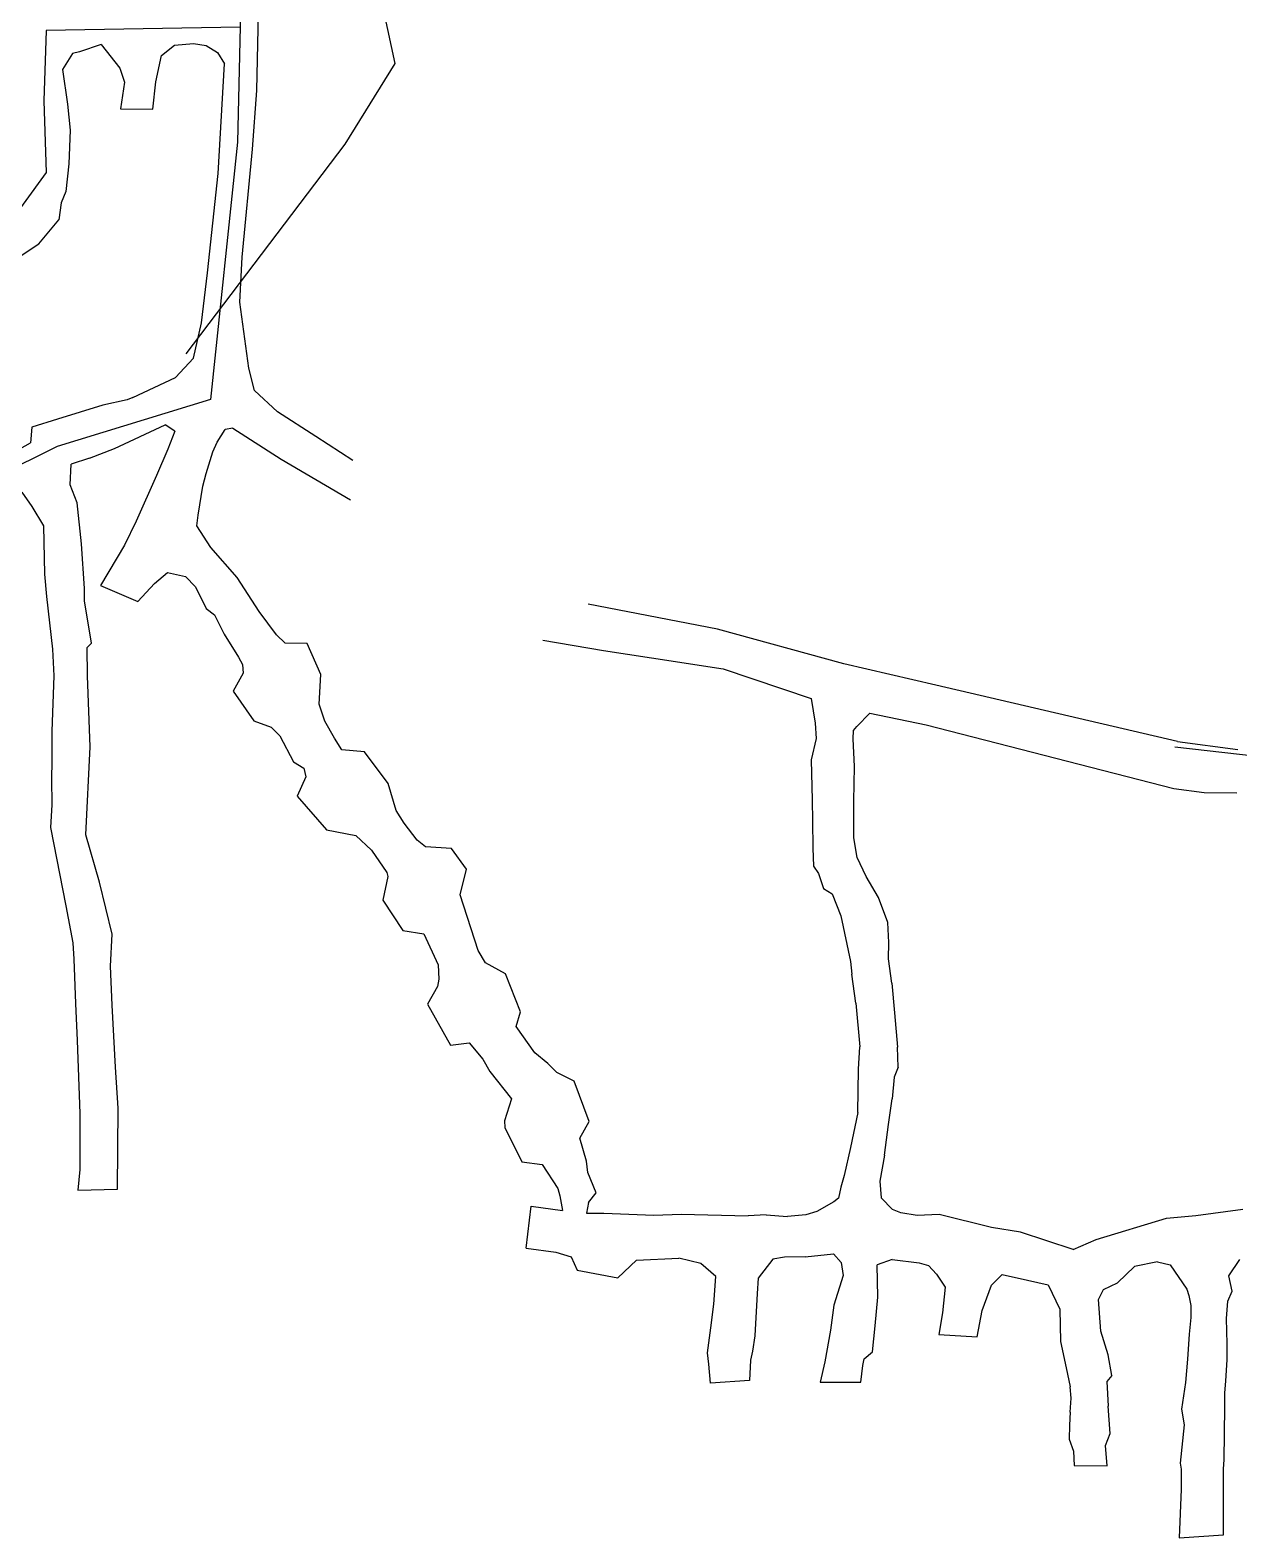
# Model space of a CAD drawing. Extents: x 539107 to 539703, y 4477622 to 4477995.
# Drawn here: x 539321.5 to 539460, y 4477629.4 to 4477802.2 of the extents above; entities that cross this region are included whole.
import ezdxf

# ---------------------------------------------------------------- set-up
doc = ezdxf.new("R2010")
doc.units = 0
doc.linetypes.add('DUZ', pattern=[500, 500])
doc.layers.add('KAT_1440', color=139, linetype='DUZ')
doc.layers.add('PERSONEL_1440', color=1, linetype='DUZ')

msp = doc.modelspace()

# ---------------------------------------------------------------- linework, layer by layer
at = {"layer": 'KAT_1440'}
for p, q in [((539347.41, 4477795.29, 1440.98), (539347.97, 4477818.78, 1440.55)), ((539326.29, 4477799.5, 1440.95), (539325.15, 4477797.7, 1441.12)), ((539327.11, 4477799.72, 1440.95), (539326.29, 4477799.5, 1440.95)), ((539329.6, 4477800.55, 1440.82), (539327.11, 4477799.72, 1440.95)), ((539329.6, 4477800.55, 1440.82), (539331.72, 4477797.84, 1440.74)), ((539335.87, 4477796.28, 1441.28), (539336.49, 4477799.3, 1441.02)), ((539336.49, 4477799.3, 1441.02), (539338.01, 4477800.47, 1440.89)), ((539338.01, 4477800.47, 1440.89), (539340.19, 4477800.65, 1441)), ((539340.19, 4477800.65, 1441), (539341.62, 4477800.42, 1441.07)), ((539341.62, 4477800.42, 1441.07), (539342.92, 4477799.64, 1440.9)), ((539342.92, 4477799.64, 1440.9), (539343.73, 4477798.33, 1440.9)), ((539325.15, 4477797.7, 1441.12), (539325.72, 4477793.7, 1441.12)), ((539331.72, 4477797.84, 1440.74), (539332.26, 4477796.23, 1441.18)), ((539342.98, 4477785.75, 1440.67), (539343.73, 4477798.33, 1440.9)), ((539332.26, 4477796.23, 1441.18), (539331.79, 4477793.18, 1441.21)), ((539335.52, 4477793.13, 1441.18), (539335.87, 4477796.28, 1441.28)), ((539346.95, 4477788.57, 1440.81), (539347.41, 4477795.29, 1440.98)), ((539325.72, 4477793.7, 1441.12), (539326.02, 4477790.72, 1441.58)), ((539331.79, 4477793.18, 1441.21), (539335.52, 4477793.13, 1441.18)), ((539326.02, 4477790.72, 1441.58), (539325.87, 4477786.87, 1441.49)), ((539345.74, 4477776.19, 1440.51), (539346.95, 4477788.57, 1440.81)), ((539325.87, 4477786.87, 1441.49), (539325.55, 4477783.71, 1441.49)), ((539341.77, 4477774.39, 1440.52), (539342.98, 4477785.75, 1440.67)), ((539325.55, 4477783.71, 1441.49), (539325.02, 4477782.41, 1441.49)), ((539325.02, 4477782.41, 1441.49), (539324.75, 4477780.46, 1441.49)), ((539322.43, 4477777.71, 1441.49), (539324.75, 4477780.46, 1441.49)), ((539320.18, 4477776.21, 1441.49), (539322.43, 4477777.71, 1441.49)), ((539345.49, 4477771.02, 1440.58), (539345.74, 4477776.19, 1440.51)), ((539341.08, 4477768.64, 1440.68), (539341.77, 4477774.39, 1440.52)), ((539346.53, 4477763.45, 1440.86), (539345.49, 4477771.02, 1440.58)), ((539340.18, 4477764.59, 1440.86), (539341.08, 4477768.64, 1440.68)), ((539338.11, 4477762.41, 1441.22), (539340.18, 4477764.59, 1440.86)), ((539347.16, 4477760.9, 1441.02), (539346.53, 4477763.45, 1440.86)), ((539333.21, 4477760.11, 1441.79), (539338.11, 4477762.41, 1441.22)), ((539332.58, 4477759.82, 1442.1), (539329.77, 4477759.21, 1441.5)), ((539333.21, 4477760.11, 1441.79), (539332.58, 4477759.82, 1442.1)), ((539349.78, 4477758.45, 1440.93), (539347.16, 4477760.9, 1441.02)), ((539329.77, 4477759.21, 1441.5), (539324.59, 4477757.62, 1442.39)), ((539354.18, 4477755.64, 1440.53), (539349.78, 4477758.45, 1440.93)), ((539321.64, 4477756.7, 1442.41), (539321.48, 4477754.92, 1442.53)), ((539324.59, 4477757.62, 1442.39), (539321.64, 4477756.7, 1442.41)), ((539331.12, 4477754.27, 1442.26), (539336.94, 4477756.96, 1441.63)), ((539338.03, 4477756.25, 1441.84), (539336.94, 4477756.96, 1441.63)), ((539338.03, 4477756.25, 1441.84), (539337.22, 4477754.2, 1441.55)), ((539342.9, 4477754.99, 1441.44), (539343.81, 4477756.44, 1441.59)), ((539344.68, 4477756.6, 1441.02), (539343.81, 4477756.44, 1441.59)), ((539344.68, 4477756.6, 1441.02), (539350.23, 4477753.03, 1440.73)), ((539313.48, 4477750.49, 1443), (539321.48, 4477754.92, 1442.53)), ((539328.24, 4477753.15, 1442.39), (539331.12, 4477754.27, 1442.26)), ((539342.38, 4477753.86, 1441.5), (539342.9, 4477754.99, 1441.44)), ((539358.43, 4477752.9, 1440.06), (539354.18, 4477755.64, 1440.53)), ((539328.24, 4477753.15, 1442.39), (539326.17, 4477752.48, 1442.65)), ((539337.22, 4477754.2, 1441.55), (539335.93, 4477751.17, 1441.53)), ((539341.61, 4477751.38, 1441.53), (539342.38, 4477753.86, 1441.5)), ((539350.23, 4477753.03, 1440.73), (539358.18, 4477748.37, 1439.82)), ((539326.04, 4477750.11, 1442.61), (539326.17, 4477752.48, 1442.65)), ((539335.93, 4477751.17, 1441.53), (539333.61, 4477745.93, 1441.49)), ((539341.25, 4477749.93, 1441.39), (539341.61, 4477751.38, 1441.53)), ((539320.5, 4477749.24, 1444.12), (539321.64, 4477747.63, 1442.61)), ((539326.83, 4477748.02, 1442.85), (539326.04, 4477750.11, 1442.61)), ((539340.72, 4477746.62, 1441.17), (539341.25, 4477749.93, 1441.39)), ((539321.64, 4477747.63, 1442.61), (539322.98, 4477745.41, 1442.62)), ((539327.32, 4477743.33, 1443.03), (539326.83, 4477748.02, 1442.85)), ((539333.61, 4477745.93, 1441.49), (539332.28, 4477743.17, 1441.49)), ((539340.57, 4477745.41, 1441.34), (539340.72, 4477746.62, 1441.17)), ((539322.98, 4477745.41, 1442.62), (539323.09, 4477739.87, 1442.83)), ((539342.15, 4477742.91, 1441.4), (539340.57, 4477745.41, 1441.34)), ((539327.68, 4477738.2, 1443.26), (539327.32, 4477743.33, 1443.03)), ((539332.28, 4477743.17, 1441.49), (539329.52, 4477738.58, 1441.49)), ((539345.19, 4477739.46, 1441.59), (539342.15, 4477742.91, 1441.4)), ((539323.09, 4477739.87, 1442.83), (539323.32, 4477737.32, 1444.62)), ((539333.8, 4477736.71, 1441.49), (539335.7, 4477738.78, 1441.24)), ((539335.7, 4477738.78, 1441.24), (539337.21, 4477740.05, 1441.46)), ((539337.21, 4477740.05, 1441.46), (539339.25, 4477739.59, 1441.38)), ((539339.25, 4477739.59, 1441.38), (539340.39, 4477738.4, 1441.35)), ((539347.7, 4477735.59, 1441.93), (539345.19, 4477739.46, 1441.59)), ((539323.32, 4477737.32, 1444.62), (539324.01, 4477731.25, 1443.11)), ((539327.69, 4477736.79, 1443.18), (539327.68, 4477738.2, 1443.26)), ((539329.52, 4477738.58, 1441.49), (539333.8, 4477736.71, 1441.49)), ((539340.39, 4477738.4, 1441.35), (539341.62, 4477735.93, 1441.74)), ((539328.5, 4477731.97, 1443.24), (539327.69, 4477736.79, 1443.18)), ((539341.62, 4477735.93, 1441.74), (539342.56, 4477735.2, 1441.72)), ((539349.68, 4477732.91, 1442.14), (539347.7, 4477735.59, 1441.93)), ((539400.21, 4477733.55, 1442.19), (539385.39, 4477736.43, 1440.59)), ((539342.56, 4477735.2, 1441.72), (539343.7, 4477732.99, 1441.8)), ((539414.69, 4477729.6, 1444.06), (539400.21, 4477733.55, 1442.19)), ((539327.97, 4477731.47, 1443.29), (539328.5, 4477731.97, 1443.24)), ((539343.7, 4477732.99, 1441.8), (539345.33, 4477730.34, 1442.19)), ((539350.69, 4477731.95, 1442.18), (539349.68, 4477732.91, 1442.14)), ((539353.18, 4477731.9, 1442.08), (539350.69, 4477731.95, 1442.18)), ((539354.76, 4477728.37, 1442.06), (539353.18, 4477731.9, 1442.08)), ((539380.19, 4477732.3, 1440.18), (539387.16, 4477731.1, 1440.85)), ((539324.01, 4477731.25, 1443.11), (539324.17, 4477728.2, 1443.35)), ((539328.02, 4477728.21, 1443.3), (539327.97, 4477731.47, 1443.29)), ((539345.33, 4477730.34, 1442.19), (539345.78, 4477729.52, 1442.04)), ((539387.16, 4477731.1, 1440.85), (539392.65, 4477730.27, 1441.36)), ((539392.65, 4477730.27, 1441.36), (539400.87, 4477729.02, 1442.39)), ((539345.85, 4477728.5, 1442.16), (539344.71, 4477726.46, 1442.13)), ((539345.78, 4477729.52, 1442.04), (539345.85, 4477728.5, 1442.16)), ((539354.59, 4477724.95, 1441.95), (539354.76, 4477728.37, 1442.06)), ((539400.87, 4477729.02, 1442.39), (539410.97, 4477725.63, 1444.08)), ((539425.25, 4477727.16, 1445.39), (539414.69, 4477729.6, 1444.06)), ((539324.17, 4477728.2, 1443.35), (539323.95, 4477721.88, 1443.25)), ((539328.32, 4477720.06, 1443.19), (539328.02, 4477728.21, 1443.3)), ((539452.93, 4477720.68, 1449.23), (539425.25, 4477727.16, 1445.39)), ((539344.71, 4477726.46, 1442.13), (539347.09, 4477723.04, 1442.29)), ((539355.21, 4477723.02, 1441.98), (539354.59, 4477724.95, 1441.95)), ((539410.97, 4477725.63, 1444.08), (539411.43, 4477722.8, 1444.25)), ((539416.17, 4477722.41, 1444.44), (539417.67, 4477723.93, 1444.57)), ((539417.67, 4477723.93, 1444.57), (539424.13, 4477722.58, 1445.39)), ((539323.95, 4477721.88, 1443.25), (539323.93, 4477718.43, 1443.14)), ((539347.09, 4477723.04, 1442.29), (539349.09, 4477722.32, 1442.27)), ((539349.09, 4477722.32, 1442.27), (539350.05, 4477721.35, 1442.12)), ((539356.32, 4477721.07, 1442.14), (539355.21, 4477723.02, 1441.98)), ((539411.43, 4477722.8, 1444.25), (539411.54, 4477721.03, 1444.25)), ((539415.78, 4477720.98, 1444.38), (539415.81, 4477721.94, 1444.44)), ((539415.81, 4477721.94, 1444.44), (539416.17, 4477722.41, 1444.44)), ((539424.13, 4477722.58, 1445.39), (539452.5, 4477715.32, 1449.32)), ((539327.83, 4477709.99, 1443.63), (539328.32, 4477720.06, 1443.19)), ((539350.05, 4477721.35, 1442.12), (539351.63, 4477718.36, 1442.17)), ((539357.18, 4477719.72, 1442.11), (539356.32, 4477721.07, 1442.14)), ((539359.78, 4477719.5, 1442.13), (539357.18, 4477719.72, 1442.11)), ((539411.54, 4477721.03, 1444.25), (539410.97, 4477718.57, 1444.25)), ((539415.93, 4477717.81, 1444.25), (539415.78, 4477720.98, 1444.38)), ((539452.93, 4477720.68, 1449.23), (539459.85, 4477719.77, 1450.03)), ((539323.93, 4477718.43, 1443.14), (539323.88, 4477716.4, 1442.98)), ((539351.63, 4477718.36, 1442.17), (539352.81, 4477717.63, 1442.24)), ((539362.48, 4477715.87, 1442.14), (539359.78, 4477719.5, 1442.13)), ((539410.97, 4477718.57, 1444.25), (539411.06, 4477713.97, 1444.6)), ((539323.88, 4477716.4, 1442.98), (539323.92, 4477713.44, 1443.34)), ((539353.05, 4477716.65, 1442.26), (539352.05, 4477714.44, 1442.18)), ((539352.81, 4477717.63, 1442.24), (539353.05, 4477716.65, 1442.26)), ((539415.86, 4477713.85, 1444.76), (539415.93, 4477717.81, 1444.25)), ((539363.38, 4477712.77, 1442.12), (539362.48, 4477715.87, 1442.14)), ((539452.5, 4477715.32, 1449.32), (539456, 4477714.86, 1449.79)), ((539456, 4477714.86, 1449.79), (539459.74, 4477714.82, 1450.2)), ((539323.92, 4477713.44, 1443.34), (539323.78, 4477710.84, 1443.48)), ((539352.05, 4477714.44, 1442.18), (539355.41, 4477710.55, 1442.24)), ((539411.06, 4477713.97, 1444.6), (539411.09, 4477711.6, 1444.74)), ((539415.84, 4477709.64, 1444.81), (539415.86, 4477713.85, 1444.76)), ((539364.33, 4477711.33, 1442.21), (539363.38, 4477712.77, 1442.12)), ((539365.82, 4477709.38, 1442.32), (539364.33, 4477711.33, 1442.21)), ((539411.09, 4477711.6, 1444.74), (539411.13, 4477708.45, 1444.73)), ((539323.78, 4477710.84, 1443.48), (539325.54, 4477701.85, 1443.41)), ((539329.41, 4477704.57, 1443.73), (539327.83, 4477709.99, 1443.63)), ((539355.41, 4477710.55, 1442.24), (539358.79, 4477709.9, 1442.17)), ((539358.79, 4477709.9, 1442.17), (539360.56, 4477708.23, 1442.07)), ((539366.77, 4477708.62, 1442.5), (539365.82, 4477709.38, 1442.32)), ((539416.23, 4477707.41, 1444.46), (539415.84, 4477709.64, 1444.81)), ((539360.56, 4477708.23, 1442.07), (539362.32, 4477705.69, 1442.09)), ((539369.75, 4477708.43, 1442.53), (539366.77, 4477708.62, 1442.5)), ((539371.46, 4477706.07, 1442.55), (539369.75, 4477708.43, 1442.53)), ((539411.13, 4477708.45, 1444.73), (539411.23, 4477706.41, 1444.64)), ((539370.75, 4477703.13, 1442.77), (539371.46, 4477706.07, 1442.55)), ((539411.23, 4477706.41, 1444.64), (539411.78, 4477705.58, 1444.54)), ((539417.25, 4477705.22, 1444.51), (539416.23, 4477707.41, 1444.46)), ((539330.86, 4477698.63, 1443.51), (539329.41, 4477704.57, 1443.73)), ((539362.46, 4477705.21, 1442.22), (539361.87, 4477702.51, 1442.23)), ((539362.32, 4477705.69, 1442.09), (539362.46, 4477705.21, 1442.22)), ((539411.78, 4477705.58, 1444.54), (539412.36, 4477703.83, 1444.51)), ((539418.69, 4477702.83, 1444.37), (539417.25, 4477705.22, 1444.51)), ((539361.87, 4477702.51, 1442.23), (539364.16, 4477699.05, 1442.24)), ((539372.79, 4477696.76, 1442.7), (539370.75, 4477703.13, 1442.77)), ((539412.36, 4477703.83, 1444.51), (539413.35, 4477703.25, 1444.44)), ((539413.35, 4477703.25, 1444.44), (539414.36, 4477700.71, 1444.7)), ((539419.76, 4477699.95, 1444.58), (539418.69, 4477702.83, 1444.37)), ((539325.54, 4477701.85, 1443.41), (539326.34, 4477697.61, 1443.47)), ((539414.36, 4477700.71, 1444.7), (539415.46, 4477695.47, 1444.6)), ((539364.16, 4477699.05, 1442.24), (539366.58, 4477698.64, 1442.27)), ((539419.84, 4477697.65, 1444.53), (539419.76, 4477699.95, 1444.58)), ((539326.34, 4477697.61, 1443.47), (539326.47, 4477695.75, 1443.46)), ((539330.66, 4477694.96, 1443.72), (539330.86, 4477698.63, 1443.51)), ((539366.58, 4477698.64, 1442.27), (539368.21, 4477695.11, 1445.04)), ((539419.82, 4477695.79, 1444.48), (539419.84, 4477697.65, 1444.53)), ((539326.47, 4477695.75, 1443.46), (539326.63, 4477690.66, 1443.31)), ((539373.63, 4477695.32, 1442.7), (539372.79, 4477696.76, 1442.7)), ((539420.21, 4477693, 1444.66), (539419.82, 4477695.79, 1444.48)), ((539330.86, 4477690.48, 1443.55), (539330.66, 4477694.96, 1443.72)), ((539368.21, 4477695.11, 1445.04), (539368.3, 4477693.45, 1442.6)), ((539375.94, 4477694.08, 1442.7), (539373.63, 4477695.32, 1442.7)), ((539377.66, 4477689.7, 1442.7), (539375.94, 4477694.08, 1442.7)), ((539415.46, 4477695.47, 1444.6), (539415.63, 4477694.02, 1444.66)), ((539416.07, 4477690.7, 1444.66), (539415.63, 4477694.02, 1444.66)), ((539368.12, 4477692.62, 1442.6), (539367, 4477690.6, 1442.6)), ((539368.3, 4477693.45, 1442.6), (539368.12, 4477692.62, 1442.6)), ((539420.21, 4477693, 1444.66), (539420.49, 4477689.59, 1444.66)), ((539326.63, 4477690.66, 1443.31), (539326.83, 4477686.42, 1443.53)), ((539331.25, 4477683.38, 1443.84), (539330.86, 4477690.48, 1443.55)), ((539367, 4477690.6, 1442.6), (539369.63, 4477685.88, 1442.6)), ((539416.07, 4477690.7, 1444.66), (539416.53, 4477685.71, 1444.68)), ((539377.13, 4477688.02, 1442.7), (539377.66, 4477689.7, 1442.7)), ((539420.49, 4477689.59, 1444.66), (539420.85, 4477685.67, 1444.66)), ((539379.28, 4477685.02, 1442.7), (539377.13, 4477688.02, 1442.7)), ((539326.83, 4477686.42, 1443.53), (539327.14, 4477678.08, 1443.86)), ((539369.63, 4477685.88, 1442.6), (539371.76, 4477686.17, 1442.6)), ((539371.76, 4477686.17, 1442.6), (539373.34, 4477684.28, 1442.6)), ((539416.38, 4477683.14, 1444.68), (539416.53, 4477685.71, 1444.68)), ((539420.92, 4477683.39, 1444.68), (539420.85, 4477685.67, 1444.66)), ((539373.34, 4477684.28, 1442.6), (539374.13, 4477682.89, 1442.7)), ((539380.78, 4477683.79, 1442.7), (539379.28, 4477685.02, 1442.7)), ((539381.8, 4477682.76, 1442.7), (539380.78, 4477683.79, 1442.7)), ((539331.55, 4477678.67, 1443.8), (539331.25, 4477683.38, 1443.84)), ((539374.13, 4477682.89, 1442.7), (539376.63, 4477679.76, 1442.7)), ((539383.78, 4477681.77, 1442.7), (539381.8, 4477682.76, 1442.7)), ((539385.5, 4477677.15, 1442.7), (539383.78, 4477681.77, 1442.7)), ((539416.3, 4477678.17, 1444.68), (539416.38, 4477683.14, 1444.68)), ((539420.46, 4477682.23, 1444.68), (539420.25, 4477679.74, 1444.68)), ((539420.92, 4477683.39, 1444.68), (539420.46, 4477682.23, 1444.68)), ((539331.48, 4477669.41, 1444.08), (539331.55, 4477678.67, 1443.8)), ((539376.63, 4477679.76, 1442.7), (539375.8, 4477677.21, 1442.7)), ((539419.81, 4477676.82, 1445.01), (539420.25, 4477679.74, 1444.68)), ((539327.14, 4477678.08, 1443.86), (539327.16, 4477671.63, 1443.57)), ((539375.8, 4477677.21, 1442.7), (539375.84, 4477676.47, 1442.7)), ((539384.46, 4477675.22, 1442.7), (539385.5, 4477677.15, 1442.7)), ((539416.3, 4477678.17, 1444.68), (539415.48, 4477674.17, 1444.64)), ((539419.35, 4477673.28, 1445.02), (539419.81, 4477676.82, 1445.01)), ((539375.84, 4477676.47, 1442.7), (539377.78, 4477672.54, 1442.7)), ((539385.2, 4477672.61, 1442.7), (539384.46, 4477675.22, 1442.7)), ((539415.48, 4477674.17, 1444.64), (539414.72, 4477670.97, 1444.69)), ((539419.35, 4477673.28, 1445.02), (539418.84, 4477670.33, 1444.72)), ((539327.16, 4477671.63, 1443.57), (539326.92, 4477669.27, 1444.13)), ((539377.78, 4477672.54, 1442.7), (539380.12, 4477672.23, 1442.7)), ((539380.12, 4477672.23, 1442.7), (539381.91, 4477669.47, 1442.7)), ((539385.37, 4477671.3, 1442.7), (539385.2, 4477672.61, 1442.7)), ((539386.32, 4477668.98, 1442.7), (539385.37, 4477671.3, 1442.7)), ((539414.37, 4477669.61, 1444.72), (539414.07, 4477668.37, 1444.72)), ((539414.72, 4477670.97, 1444.69), (539414.37, 4477669.61, 1444.72)), ((539418.84, 4477670.33, 1444.72), (539418.97, 4477668.4, 1444.72)), ((539326.92, 4477669.27, 1444.13), (539331.48, 4477669.41, 1444.08)), ((539381.91, 4477669.47, 1442.7), (539382.15, 4477668.63, 1442.7)), ((539382.15, 4477668.63, 1442.7), (539382.47, 4477666.97, 1445.42)), ((539385.42, 4477667.85, 1447), (539386.32, 4477668.98, 1442.7)), ((539413.57, 4477667.94, 1444.72), (539411.61, 4477666.83, 1444.92)), ((539414.07, 4477668.37, 1444.72), (539413.57, 4477667.94, 1444.72)), ((539420.27, 4477667.05, 1444.85), (539418.97, 4477668.4, 1444.72)), ((539378.29, 4477662.62, 1445.53), (539378.88, 4477667.46, 1445.51)), ((539378.88, 4477667.46, 1445.51), (539382.47, 4477666.97, 1445.42)), ((539385.42, 4477667.85, 1447), (539385.2, 4477666.64, 1445.36)), ((539385.2, 4477666.64, 1445.36), (539387.2, 4477666.64, 1445.2)), ((539387.2, 4477666.64, 1445.2), (539392.92, 4477666.42, 1445.09)), ((539392.92, 4477666.42, 1445.09), (539396.07, 4477666.55, 1445.12)), ((539396.07, 4477666.55, 1445.12), (539403.72, 4477666.33, 1445.09)), ((539405.78, 4477666.47, 1445.06), (539403.72, 4477666.33, 1445.09)), ((539405.78, 4477666.47, 1445.06), (539408.26, 4477666.25, 1445.07)), ((539410.35, 4477666.44, 1444.93), (539408.26, 4477666.25, 1445.07)), ((539411.61, 4477666.83, 1444.92), (539410.35, 4477666.44, 1444.93)), ((539421.25, 4477666.69, 1444.84), (539420.27, 4477667.05, 1444.85)), ((539423.09, 4477666.38, 1444.88), (539421.25, 4477666.69, 1444.84)), ((539425.61, 4477666.5, 1444.73), (539423.09, 4477666.38, 1444.88)), ((539431.61, 4477665.01, 1444.43), (539425.61, 4477666.5, 1444.73)), ((539451.66, 4477666.08, 1444.27), (539455.05, 4477666.38, 1444.36)), ((539455.05, 4477666.38, 1444.36), (539460.41, 4477667.1, 1444.21)), ((539434.93, 4477664.47, 1444.38), (539431.61, 4477665.01, 1444.43)), ((539440.99, 4477662.47, 1444.37), (539434.93, 4477664.47, 1444.38)), ((539443.6, 4477663.62, 1444.38), (539451.66, 4477666.08, 1444.27)), ((539440.99, 4477662.47, 1444.37), (539443.6, 4477663.62, 1444.38)), ((539378.29, 4477662.62, 1445.53), (539381.68, 4477662.19, 1445.36)), ((539381.68, 4477662.19, 1445.36), (539383.44, 4477661.63, 1445.35)), ((539383.44, 4477661.63, 1445.35), (539384.15, 4477660.13, 1445.31)), ((539388.79, 4477659.22, 1445.34), (539390.94, 4477661.26, 1445.21)), ((539390.94, 4477661.26, 1445.21), (539395.79, 4477661.5, 1445.23)), ((539398.31, 4477660.88, 1445.34), (539395.79, 4477661.5, 1445.23)), ((539406.57, 4477661.37, 1445.11), (539404.9, 4477659.18, 1445.18)), ((539407.9, 4477661.59, 1445.03), (539406.57, 4477661.37, 1445.11)), ((539410.26, 4477661.66, 1444.94), (539407.9, 4477661.59, 1445.03)), ((539410.26, 4477661.66, 1444.94), (539413.51, 4477661.97, 1444.72)), ((539413.51, 4477661.97, 1444.72), (539414.4, 4477660.99, 1444.72)), ((539414.4, 4477660.99, 1444.72), (539414.64, 4477659.5, 1444.72)), ((539420.22, 4477661.33, 1444.72), (539418.53, 4477660.72, 1444.72)), ((539420.22, 4477661.33, 1444.72), (539423.32, 4477660.97, 1444.81)), ((539423.32, 4477660.97, 1444.81), (539424.4, 4477660.64, 1444.85)), ((539450.63, 4477661.08, 1444.26), (539448, 4477660.52, 1444.37)), ((539450.63, 4477661.08, 1444.26), (539452.1, 4477660.72, 1444.26)), ((539458.82, 4477659.46, 1444.34), (539460.09, 4477661.33, 1444.39)), ((539384.15, 4477660.13, 1445.31), (539388.79, 4477659.22, 1445.34)), ((539400.02, 4477659.39, 1445.4), (539398.31, 4477660.88, 1445.34)), ((539399.79, 4477656.21, 1445.43), (539400.02, 4477659.39, 1445.4)), ((539414.64, 4477659.5, 1444.72), (539413.57, 4477656.1, 1444.96)), ((539418.58, 4477657.01, 1444.96), (539418.53, 4477660.72, 1444.72)), ((539424.4, 4477660.64, 1444.85), (539425.31, 4477659.65, 1444.68)), ((539425.31, 4477659.65, 1444.68), (539426.31, 4477658.18, 1444.74)), ((539431.61, 4477658.41, 1444.58), (539432.84, 4477659.62, 1444.52)), ((539432.84, 4477659.62, 1444.52), (539435.75, 4477658.97, 1444.52)), ((539446.08, 4477658.65, 1444.29), (539448, 4477660.52, 1444.37)), ((539452.1, 4477660.72, 1444.26), (539453.99, 4477657.95, 1444.32)), ((539459.22, 4477657.69, 1444.27), (539458.82, 4477659.46, 1444.34)), ((539404.9, 4477659.18, 1445.18), (539404.75, 4477657.44, 1445.33)), ((539426.31, 4477658.18, 1444.74), (539425.99, 4477655.22, 1444.8)), ((539430.56, 4477655.48, 1444.59), (539431.61, 4477658.41, 1444.58)), ((539435.75, 4477658.97, 1444.52), (539438.11, 4477658.43, 1444.5)), ((539438.11, 4477658.43, 1444.5), (539439.47, 4477655.63, 1444.45)), ((539443.87, 4477656.77, 1444.38), (539444.46, 4477657.9, 1444.21)), ((539444.46, 4477657.9, 1444.21), (539446.08, 4477658.65, 1444.29)), ((539453.99, 4477657.95, 1444.32), (539454.22, 4477657.23, 1444.23)), ((539458.69, 4477656.58, 1444.28), (539459.22, 4477657.69, 1444.27)), ((539399.44, 4477653.49, 1445.29), (539399.79, 4477656.21, 1445.43)), ((539404.75, 4477657.44, 1445.33), (539404.51, 4477652.58, 1445.37)), ((539413.57, 4477656.1, 1444.96), (539413.18, 4477653.25, 1444.96)), ((539418.3, 4477653.73, 1444.96), (539418.58, 4477657.01, 1444.96)), ((539444.14, 4477653.12, 1444.45), (539443.87, 4477656.77, 1444.38)), ((539454.22, 4477657.23, 1444.23), (539454.48, 4477656.07, 1444.33)), ((539454.48, 4477656.07, 1444.33), (539454.45, 4477654.68, 1444.42)), ((539458.54, 4477654.58, 1444.46), (539458.69, 4477656.58, 1444.28)), ((539425.99, 4477655.22, 1444.8), (539425.58, 4477652.75, 1444.58)), ((539429.98, 4477652.46, 1444.52), (539430.56, 4477655.48, 1444.59)), ((539439.47, 4477655.63, 1444.45), (539439.54, 4477651.95, 1444.47)), ((539454.45, 4477654.68, 1444.42), (539454.26, 4477652.78, 1444.45)), ((539458.63, 4477651.67, 1444.53), (539458.54, 4477654.58, 1444.46)), ((539399.09, 4477650.65, 1445.3), (539399.44, 4477653.49, 1445.29)), ((539404.51, 4477652.58, 1445.37), (539404.24, 4477650.84, 1445.45)), ((539413.18, 4477653.25, 1444.96), (539412.53, 4477649.63, 1444.96)), ((539417.97, 4477650.75, 1444.96), (539418.3, 4477653.73, 1444.96)), ((539425.58, 4477652.75, 1444.58), (539429.98, 4477652.46, 1444.52)), ((539444.98, 4477650.42, 1444.44), (539444.14, 4477653.12, 1444.45)), ((539454.26, 4477652.78, 1444.45), (539454.08, 4477649.9, 1444.35)), ((539399.24, 4477649.35, 1445.4), (539399.09, 4477650.65, 1445.3)), ((539404.24, 4477650.84, 1445.45), (539403.99, 4477649.8, 1445.4)), ((539417.04, 4477649.94, 1444.96), (539417.97, 4477650.75, 1444.96)), ((539439.54, 4477651.95, 1444.47), (539440.17, 4477648.91, 1444.45)), ((539458.63, 4477649.84, 1444.49), (539458.63, 4477651.67, 1444.53)), ((539399.41, 4477647.16, 1445.4), (539399.24, 4477649.35, 1445.4)), ((539403.99, 4477649.8, 1445.4), (539403.89, 4477647.48, 1445.4)), ((539412.53, 4477649.63, 1444.96), (539411.97, 4477647.28, 1444.96)), ((539416.66, 4477647.28, 1444.96), (539416.86, 4477649.21, 1444.96)), ((539416.86, 4477649.21, 1444.96), (539417.04, 4477649.94, 1444.96)), ((539440.17, 4477648.91, 1444.45), (539440.64, 4477646.76, 1444.49)), ((539445.42, 4477648.03, 1444.46), (539444.98, 4477650.42, 1444.44)), ((539454.08, 4477649.9, 1444.35), (539453.87, 4477647.25, 1444.53)), ((539458.49, 4477647.42, 1444.62), (539458.63, 4477649.84, 1444.49)), ((539403.89, 4477647.48, 1445.4), (539399.41, 4477647.16, 1445.4)), ((539411.97, 4477647.28, 1444.96), (539416.66, 4477647.28, 1444.96)), ((539445.42, 4477648.03, 1444.46), (539444.84, 4477647.37, 1444.45)), ((539444.84, 4477647.37, 1444.45), (539444.99, 4477644.54, 1444.46)), ((539453.87, 4477647.25, 1444.53), (539453.41, 4477644.19, 1444.54)), ((539458.36, 4477646.01, 1444.63), (539458.49, 4477647.42, 1444.62)), ((539440.75, 4477645.44, 1444.46), (539440.64, 4477646.76, 1444.49)), ((539440.64, 4477643.83, 1444.46), (539440.75, 4477645.44, 1444.46)), ((539458.37, 4477644.42, 1444.73), (539458.36, 4477646.01, 1444.63)), ((539440.64, 4477643.83, 1444.46), (539440.57, 4477642.35, 1444.46)), ((539445.22, 4477641.4, 1444.46), (539444.99, 4477644.54, 1444.46)), ((539453.41, 4477644.19, 1444.54), (539453.7, 4477642.38, 1444.58)), ((539458.29, 4477638.37, 1444.58), (539458.37, 4477644.42, 1444.73)), ((539440.57, 4477642.35, 1444.46), (539440.54, 4477640.77, 1444.46)), ((539453.7, 4477642.38, 1444.58), (539453.23, 4477638, 1444.58)), ((539440.54, 4477640.77, 1444.46), (539441, 4477639.37, 1444.46)), ((539444.67, 4477640.04, 1444.46), (539445.22, 4477641.4, 1444.46)), ((539441, 4477639.37, 1444.46), (539441.09, 4477637.72, 1444.46)), ((539444.89, 4477637.71, 1444.46), (539444.67, 4477640.04, 1444.46)), ((539441.09, 4477637.72, 1444.46), (539444.89, 4477637.71, 1444.46)), ((539453.23, 4477638, 1444.58), (539453.37, 4477637.32, 1444.6)), ((539453.37, 4477637.32, 1444.6), (539453.34, 4477635.03, 1444.6)), ((539458.21, 4477637.37, 1444.6), (539458.29, 4477638.37, 1444.58)), ((539458.21, 4477635.69, 1444.6), (539458.21, 4477637.37, 1444.6)), ((539458.2, 4477629.78, 1444.6), (539458.21, 4477635.69, 1444.6)), ((539453.34, 4477635.03, 1444.6), (539453.11, 4477629.45, 1444.6)), ((539453.11, 4477629.45, 1444.6), (539458.2, 4477629.78, 1444.6))]:
    msp.add_line(p, q, dxfattribs=at)
at = {"layer": 'PERSONEL_1440'}
for p, q in [((539345.99, 4477822.74, 1433.01), (539345.2, 4477789.36, 1425.73)), ((539363.28, 4477798.36, 1434.5), (539362.04, 4477804.2, 1434.39)), ((539323.29, 4477802.16), (539323.02, 4477794.09)), ((539345.51, 4477802.55, 1428.61), (539323.29, 4477802.16)), ((539357.55, 4477789.11, 1428.88), (539363.28, 4477798.36, 1434.5)), ((539323.02, 4477794.09), (539323.29, 4477785.89)), ((539339.34, 4477765.11, 1420.19), (539357.55, 4477789.11, 1428.88)), ((539345.2, 4477789.36, 1425.73), (539342.13, 4477759.88, 1420.35)), ((539323.29, 4477785.89), (539312.97, 4477771.72)), ((539342.13, 4477759.88, 1420.35), (539324.54, 4477754.49, 1417.39)), ((539324.54, 4477754.49, 1417.39), (539306.79, 4477745.67, 1422.34)), ((539452.63, 4477720.09, 1461.4), (539464.88, 4477718.69, 1469.31))]:
    msp.add_line(p, q, dxfattribs=at)

doc.saveas('drawing.dxf')
